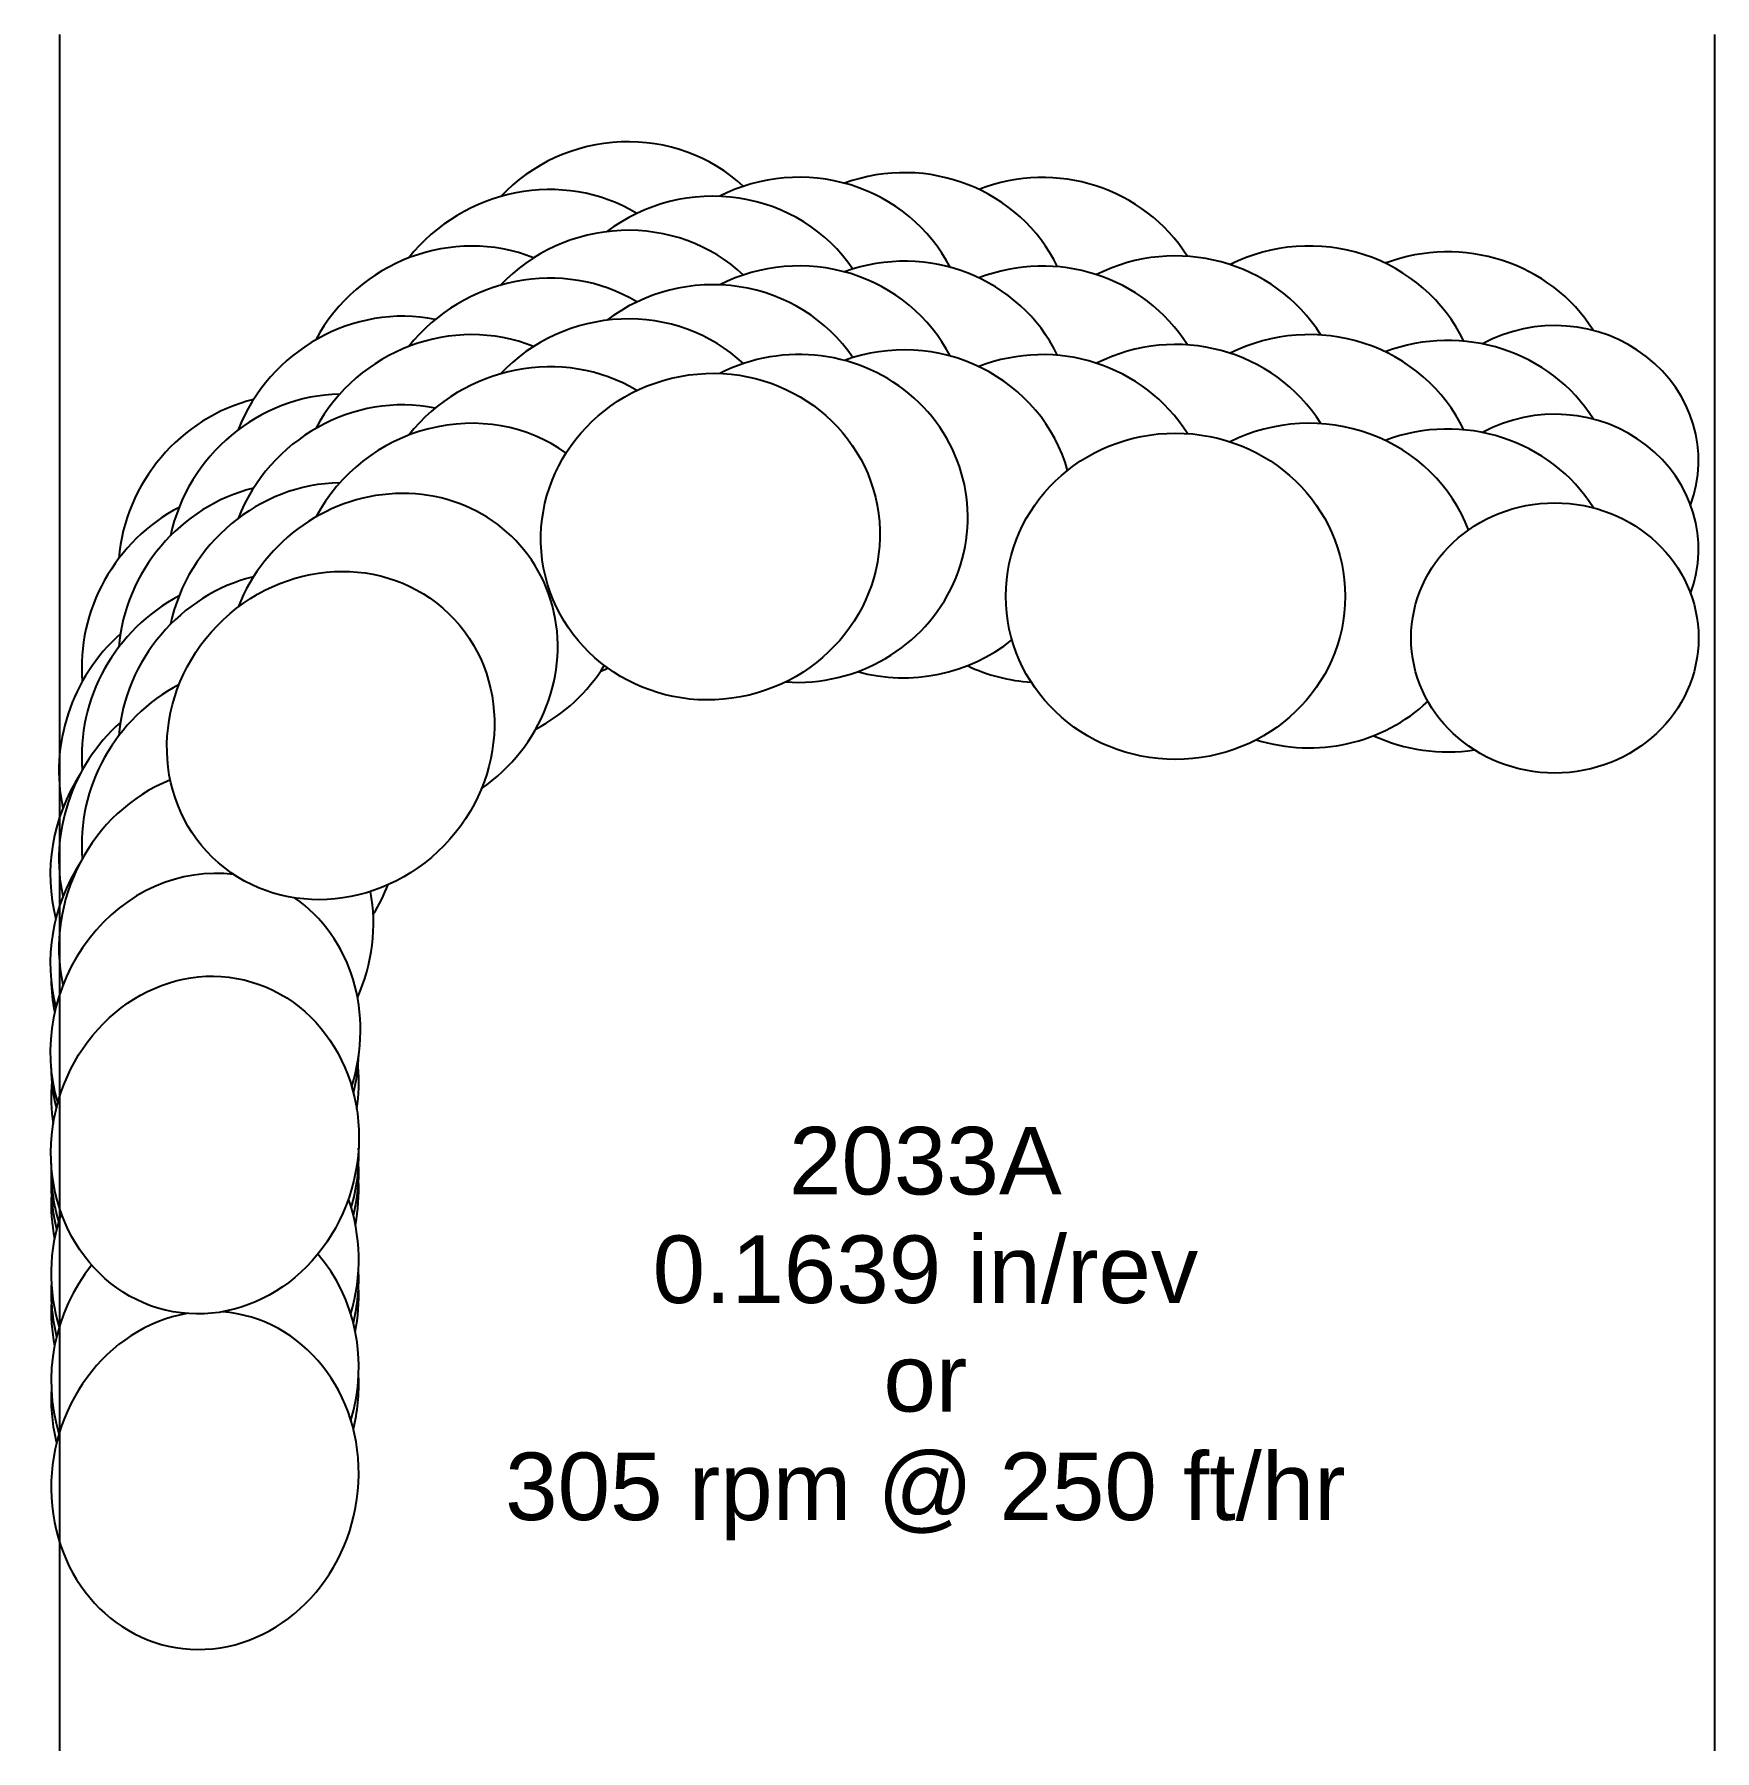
# Model space of a CAD drawing. Header units: inches. Extents: x -3.11 to 0, y -2.31 to 0.86.
import ezdxf
from ezdxf.enums import TextEntityAlignment as Align

# ---------------------------------------------------------------- set-up
doc = ezdxf.new("R2010")
doc.units = ezdxf.units.IN
doc.header["$MEASUREMENT"] = 0
for name, color, linetype in [('Blade_1', 30, 'Continuous'), ('Blade_2', 52, 'Continuous'), ('Blade_3', 92, 'Continuous'), ('Blade_4', 132, 'Continuous'), ('Blade_5', 152, 'Continuous'), ('Gage_Line', 7, 'Continuous')]:
    doc.layers.add(name, color=color, linetype=linetype)
doc.styles.get("Standard").update_dxf_attribs({"font": 'arial.ttf'})

msp = doc.modelspace()

# ---------------------------------------------------------------- linework, layer by layer
at = {"layer": 'Blade_1'}
for centre, major_axis, ratio, start_param, end_param in [((-1.8585, 0.2618), (0.3086, 0.0581), 0.960701, 6.676548, 8.332269), ((-0.9978, 0.1515), (0.314, 0), 0.961262, 6.824655, 8.337594), ((-1.8585, 0.0979), (0.3086, 0.0581), 0.960701, 6.676548, 8.332269), ((-0.9978, -0.0124), (0.314, 0), 0.961262, 6.824655, 8.337594), ((-0.2958, 0.0745), (0.266, 0), 0.939693, 5.94908, 8.380571), ((-2.5611, -0.106), (0.2187, 0.2254), 0.930568, 7.033975, 8.450237), ((-0.2958, -0.0895), (0.266, 0), 0.939693, 5.94908, 8.380571), ((-2.5611, -0.2699), (0.2187, 0.2254), 0.930568, 7.033975, 8.450237), ((-2.7938, -0.8637), (0.0728, 0.3054), 0.902033, 1.851839, 2.049906), ((-2.7938, -1.0276), (0.0728, 0.3054), 0.902033, 4.705083, 4.936856), ((-2.7938, -1.0276), (0.0728, 0.3054), 0.902033, 8.135024, 8.378202)]:
    msp.add_ellipse(centre, major_axis=major_axis, ratio=ratio, start_param=start_param, end_param=end_param, dxfattribs=at)
for centre, major_axis, ratio in [((-1.8585, -0.066), (0.3086, 0.0581), 0.960701), ((-0.9978, -0.1763), (0.314, 0), 0.961262), ((-0.2958, -0.2534), (0.266, 0), 0.939693), ((-2.5611, -0.4339), (0.2187, 0.2254), 0.930568), ((-2.7938, -1.1916), (0.0728, 0.3054), 0.902033)]:
    msp.add_ellipse(centre, major_axis=major_axis, ratio=ratio, dxfattribs=at)
at = {"layer": 'Blade_2'}
for centre, major_axis, ratio, start_param, end_param in [((-1.696, 0.2956), (0.3127, 0.0285), 0.965657, 6.656596, 8.246319), ((-1.696, 0.1316), (0.3127, 0.0285), 0.965657, 6.656596, 8.246319), ((-2.4471, 0.0394), (0.2425, 0.1994), 0.937207, 6.93432, 8.394825), ((-1.696, -0.0323), (0.3127, 0.0285), 0.965657, 4.549255, 8.246319), ((-2.4471, -0.1245), (0.2425, 0.1994), 0.937207, 6.93432, 8.394825), ((-2.4471, -0.2884), (0.2425, 0.1994), 0.937207, 4.623866, 8.394825), ((-2.793, -0.6716), (0.1071, 0.2952), 0.902055, 7.606675, 8.504131), ((-2.793, -0.9995), (0.1071, 0.2952), 0.902055, 6.480022, 8.547498), ((-2.793, -0.8355), (0.1071, 0.2952), 0.902055, 7.606675, 8.504131), ((-2.793, -0.9995), (0.1071, 0.2952), 0.902055, 4.756564, 6.053792), ((-2.7938, -1.4841), (0.0654, 0.3071), 0.902033, 4.732483, 4.996496), ((-2.7938, -1.4841), (0.0654, 0.3071), 0.902033, 1.750008, 2.014021), ((-2.7938, -1.812), (0.0654, 0.3071), 0.902033, 0.349112, 6.401861), ((-2.7938, -1.648), (0.0654, 0.3071), 0.902033, 4.678615, 4.996496), ((-2.7938, -1.648), (0.0654, 0.3071), 0.902033, 1.750008, 2.067902)]:
    msp.add_ellipse(centre, major_axis=major_axis, ratio=ratio, start_param=start_param, end_param=end_param, dxfattribs=at)
at = {"layer": 'Blade_3'}
for centre, major_axis, ratio, start_param, end_param in [((-1.5004, 0.3041), (0.3137, 0.0127), 0.965873, 6.681596, 8.17281), ((-2.3164, 0.17), (0.2638, 0.1703), 0.943576, 6.869742, 8.385842), ((-1.5004, 0.1402), (0.3137, 0.0127), 0.965873, 6.681596, 8.17281), ((-0.7504, 0.1715), (0.314, 0), 0.956305, 6.709439, 8.338091), ((-2.3164, 0.0061), (0.2638, 0.1703), 0.943576, 6.869742, 8.385842), ((-0.7504, 0.0075), (0.314, 0), 0.956305, 6.709439, 8.338091), ((-1.5004, -0.0238), (0.3137, 0.0127), 0.965873, 6.509554, 8.17281), ((-2.3164, -0.1579), (0.2638, 0.1703), 0.943576, 6.640267, 8.385842), ((-0.7504, -0.1564), (0.314, 0), 0.956305, 6.633139, 8.338091), ((-2.773, -0.4763), (0.1352, 0.2834), 0.909414, 7.421586, 8.564043), ((-1.5004, -0.0238), (0.3137, 0.0127), 0.965873, 4.396659, 5.363924), ((-2.3164, -0.1579), (0.2638, 0.1703), 0.943576, 4.617306, 5.175721), ((-0.7504, -0.1564), (0.314, 0), 0.956305, 4.395537, 5.487775), ((-2.773, -0.6402), (0.1352, 0.2834), 0.909414, 7.421586, 8.564043), ((-2.773, -0.8041), (0.1352, 0.2834), 0.909414, 7.062117, 8.564043), ((-2.773, -0.8041), (0.1352, 0.2834), 0.909414, 4.740854, 5.389699), ((-2.7938, -1.2875), (0.0653, 0.3071), 0.90203, 4.736167, 4.999945), ((-2.7938, -1.2875), (0.0653, 0.3071), 0.90203, 8.029598, 8.293376), ((-2.7938, -1.6153), (0.0653, 0.3071), 0.90203, 4.623854, 5.691275), ((-2.7938, -1.6153), (0.0653, 0.3071), 0.90203, 7.342727, 8.405689), ((-2.7938, -1.4514), (0.0653, 0.3071), 0.90203, 4.67853, 4.999945), ((-2.7938, -1.4514), (0.0653, 0.3071), 0.90203, 8.029598, 8.351)]:
    msp.add_ellipse(centre, major_axis=major_axis, ratio=ratio, start_param=start_param, end_param=end_param, dxfattribs=at)
at = {"layer": 'Blade_4'}
for centre, major_axis, ratio, start_param, end_param in [((-2.1723, 0.2815), (0.2879, 0.1253), 0.925799, 6.861302, 8.378022), ((-1.244, 0.2952), (0.314, 0), 0.965926, 6.828689, 8.237543), ((-0.494, 0.1622), (0.314, 0), 0.951057, 6.821094, 8.231152), ((-2.1723, 0.1176), (0.2879, 0.1253), 0.925799, 6.861302, 8.378022), ((-1.244, 0.1313), (0.314, 0), 0.965926, 6.828689, 8.237543), ((-0.494, -0.0017), (0.314, 0), 0.951057, 6.821094, 8.231152), ((-2.1723, -0.0463), (0.2879, 0.1253), 0.925799, 6.861302, 8.378022), ((-1.244, -0.0326), (0.314, 0), 0.965926, 6.828689, 8.237543), ((-0.494, -0.1656), (0.314, 0), 0.951057, 6.821094, 8.231152), ((-2.7265, -0.2842), (0.1662, 0.2664), 0.916637, 7.281009, 8.536838), ((-2.7265, -0.4481), (0.1662, 0.2664), 0.916637, 7.281009, 8.536838), ((-2.1723, -0.0463), (0.2879, 0.1253), 0.925799, 4.693601, 4.740917), ((-1.244, -0.0326), (0.314, 0), 0.965926, 4.254397, 4.646264), ((-2.7265, -0.612), (0.1662, 0.2664), 0.916637, 7.281009, 8.536838), ((-0.494, -0.1656), (0.314, 0), 0.951057, 4.260041, 4.870182), ((-2.7265, -0.612), (0.1662, 0.2664), 0.916637, 4.711765, 4.907892), ((-2.7938, -1.0885), (0.0654, 0.3071), 0.902033, 4.784118, 5.038002), ((-2.7938, -1.0885), (0.0654, 0.3071), 0.902033, 7.996432, 8.250135), ((-2.7938, -1.2525), (0.0654, 0.3071), 0.902033, 4.678615, 4.989141), ((-2.7938, -1.2525), (0.0654, 0.3071), 0.902033, 8.040561, 8.351087), ((-2.7938, -1.4164), (0.0654, 0.3071), 0.902033, 4.620066, 5.312996), ((-2.7938, -1.4164), (0.0654, 0.3071), 0.902033, 7.72118, 8.409624)]:
    msp.add_ellipse(centre, major_axis=major_axis, ratio=ratio, start_param=start_param, end_param=end_param, dxfattribs=at)
at = {"layer": 'Blade_5'}
for centre, major_axis, ratio, start_param, end_param in [((-2.0185, 0.3633), (0.2985, 0.0973), 0.955359, 6.766272, 8.371989), ((-2.0185, 0.1994), (0.2985, 0.0973), 0.955359, 6.766272, 8.371989), ((-2.0185, 0.0355), (0.2985, 0.0973), 0.955359, 6.766272, 8.371989), ((-2.6551, -0.1086), (0.193, 0.2477), 0.923699, 7.147684, 8.471462), ((-2.6551, -0.2726), (0.193, 0.2477), 0.923699, 7.147684, 8.471462), ((-2.6551, -0.4365), (0.193, 0.2477), 0.923699, 7.147684, 8.471462), ((-2.7938, -1.2243), (0.0654, 0.3071), 0.902033, 4.63159, 4.987847), ((-2.7938, -1.2243), (0.0654, 0.3071), 0.902033, 8.047272, 8.398112)]:
    msp.add_ellipse(centre, major_axis=major_axis, ratio=ratio, start_param=start_param, end_param=end_param, dxfattribs=at)
at = {"layer": 'Gage_Line'}
for p, q in [((-3.0625, -2.312), (-3.0625, 0.8633)), ((0, -2.312), (0, 0.8633))]:
    msp.add_line(p, q, dxfattribs=at)

# ---------------------------------------------------------------- texts
for s, p in [('2033A', (-1.4606, -1.2205)), ('0.1639 in/rev', (-1.4606, -1.4213)), ('or', (-1.4606, -1.6221)), ('305 rpm @ 250 ft/hr', (-1.4606, -1.8229))]:
    msp.add_text(s, height=0.125, dxfattribs=at).set_placement(p, align=Align.MIDDLE_CENTER)

doc.saveas('drawing.dxf')
